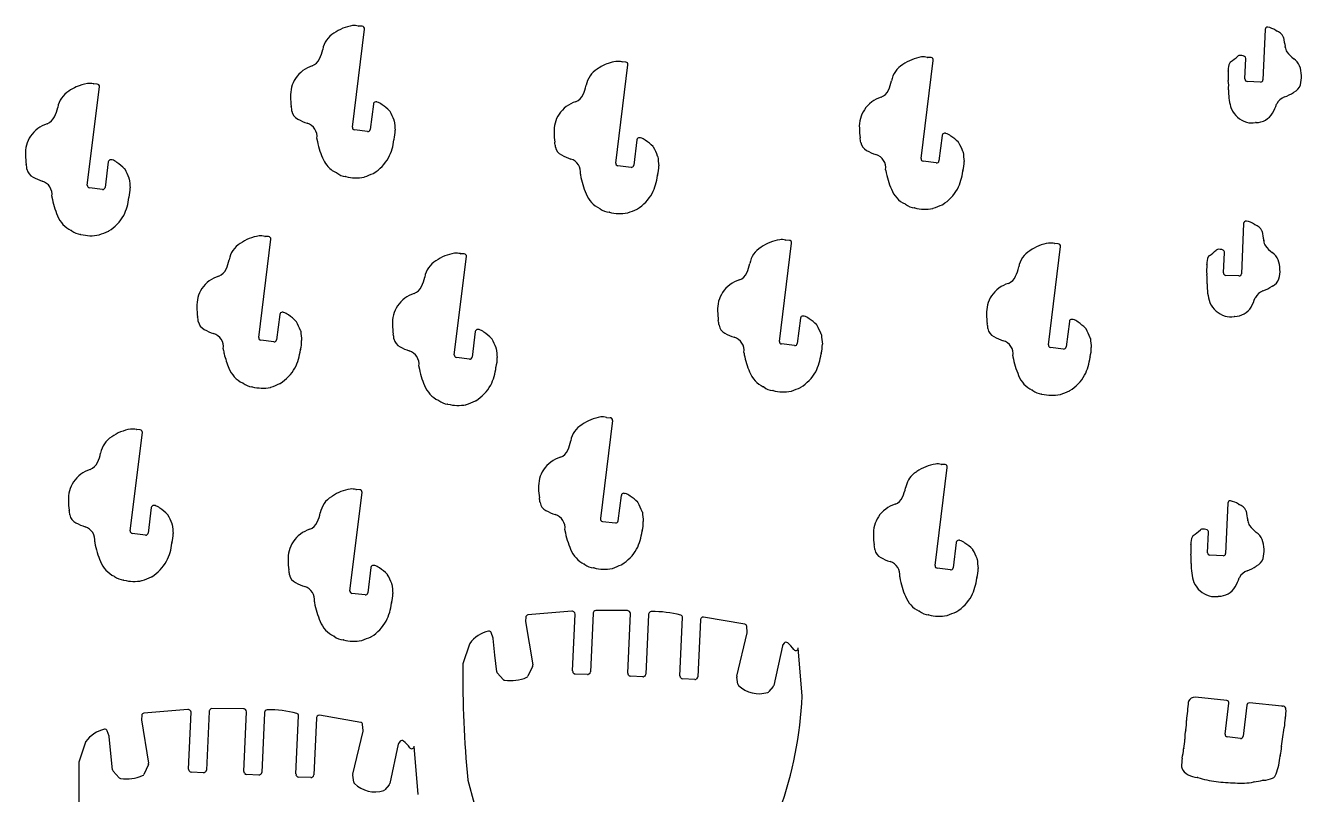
# Model space of a CAD drawing. Extents: x 0 to 821, y 0 to 548.
# Drawn here: x 326.4 to 539.1, y 234.2 to 362.2 of the extents above; entities that cross this region are included whole.
import ezdxf

# ---------------------------------------------------------------- set-up
doc = ezdxf.new("R2010")
doc.units = 0
doc.layers.add('WHITE', color=7, linetype='CONTINUOUS')

msp = doc.modelspace()

# ---------------------------------------------------------------- linework, layer by layer
at = {"layer": 'WHITE', "linetype": 'CONTINUOUS'}
for p, q in [((380.893702, 345.289867), (382.913925, 361.650281)), ((382.544086, 362.100435), (381.963925, 362.140281)), ((533.033925, 361.570281), (532.663727, 353.200098)), ((424.813925, 339.330281), (426.834086, 355.690438)), ((426.463925, 356.140281), (425.884247, 356.180226)), ((475.693924, 340.070281), (477.723925, 356.430281)), ((477.354052, 356.880341), (476.773925, 356.920281)), ((529.673925, 353.330281), (529.813881, 356.730122)), ((336.723925, 335.650281), (338.753774, 352.01964)), ((338.373925, 352.470281), (337.794247, 352.500226)), ((532.253925, 352.820281), (530.053927, 352.91028)), ((384.3944, 349.15951), (383.863925, 344.920281)), ((384.943463, 349.499588), (384.813925, 349.510281)), ((383.424422, 344.569655), (381.233925, 344.840281)), ((428.313925, 343.200281), (427.784422, 338.959653)), ((428.863925, 343.540281), (428.733498, 343.549592)), ((479.1944, 343.93951), (478.673925, 339.700281)), ((479.753849, 344.280017), (479.613925, 344.290281)), ((340.223925, 339.520281), (339.694422, 335.279653)), ((340.773925, 339.860281), (340.6444, 339.86951)), ((427.343925, 338.610281), (425.1537, 338.879869)), ((478.223925, 339.350281), (476.043925, 339.620281)), ((339.253925, 334.930281), (337.063923, 335.210281)), ((529.453925, 329.270281), (529.093925, 320.900284)), ((365.283924, 310.260281), (367.313925, 326.630281)), ((366.943607, 327.069605), (366.363925, 327.110281)), ((452.074299, 309.629783), (454.103925, 326.000281)), ((453.734052, 326.450341), (453.153925, 326.490281)), ((496.904087, 309.059545), (498.923925, 325.430281)), ((498.554086, 325.880435), (497.973925, 325.920281)), ((397.893925, 307.380281), (399.914086, 323.740438)), ((399.543925, 324.190281), (398.964247, 324.230226)), ((526.093925, 321.030281), (526.243837, 324.429701)), ((528.673925, 320.520281), (526.483925, 320.620281)), ((368.793498, 314.129594), (368.263925, 309.890281)), ((369.343617, 314.469819), (369.213925, 314.480281)), ((455.5744, 313.49951), (455.053925, 309.260281)), ((456.134125, 313.839681), (455.993925, 313.850281)), ((500.403498, 312.929594), (499.873925, 308.700281)), ((500.954218, 313.280457), (500.823925, 313.280281)), ((401.393925, 311.250281), (400.864422, 307.009653)), ((401.943925, 311.590281), (401.8144, 311.59951)), ((367.813925, 309.540281), (365.633925, 309.810281)), ((454.604338, 308.920058), (452.423925, 309.190281)), ((499.433553, 308.349778), (497.243925, 308.620281)), ((400.423925, 306.660281), (398.2337, 306.929869)), ((424.263925, 296.470281), (422.233924, 280.100281)), ((423.313925, 296.950281), (423.893533, 296.909747)), ((343.873925, 278.070281), (345.904053, 294.440345)), ((345.533925, 294.890281), (344.954247, 294.920226)), ((478.033426, 272.269905), (480.063925, 288.640281)), ((479.694086, 289.090435), (479.113925, 289.130281)), ((380.483925, 268.100281), (382.514053, 284.470345)), ((382.143925, 284.920281), (381.563923, 284.960281)), ((425.213925, 279.730281), (425.7344, 283.96951)), ((426.153925, 284.320281), (426.293524, 284.310481)), ((347.383925, 281.940281), (346.853925, 277.700281)), ((347.933925, 282.280281), (347.803498, 282.289592)), ((526.803925, 282.670281), (526.443925, 274.300284)), ((422.583925, 279.650281), (424.763925, 279.380281)), ((346.403925, 277.350281), (344.223925, 277.620281)), ((482.094218, 276.490457), (481.963925, 276.490281)), ((523.443925, 274.430281), (523.593837, 277.829701)), ((481.543498, 276.139594), (481.013925, 271.910281)), ((384.543925, 272.310281), (384.414044, 272.320192)), ((526.023925, 273.920281), (523.823741, 274.020478)), ((383.983925, 271.970281), (383.464337, 267.730057)), ((480.573427, 271.559908), (478.383925, 271.830281)), ((383.013925, 267.390281), (380.834297, 267.659783)), ((417.483603, 264.670003), (410.163925, 264.060281)), ((417.614155, 254.750126), (418.023925, 264.200281)), ((417.82434, 264.559733), (417.713925, 264.620281)), ((421.0342, 264.320195), (420.603925, 254.580281)), ((421.153588, 264.620091), (421.093925, 264.520281)), ((426.753924, 264.780281), (421.493925, 264.810281)), ((426.82389, 254.370224), (427.253925, 264.290281)), ((427.073925, 264.650281), (426.963925, 264.710281)), ((430.253448, 264.110022), (429.823925, 254.190281)), ((430.393681, 264.430056), (430.313925, 264.310281)), ((409.803966, 263.67024), (409.773925, 263.030281)), ((409.773925, 262.950278), (410.953925, 255.730281)), ((435.50389, 253.940224), (435.923925, 263.610281)), ((438.913925, 263.230284), (438.503925, 253.760281)), ((439.053648, 263.530031), (438.983925, 263.440281)), ((446.293642, 262.52984), (439.443925, 263.700281)), ((446.69351, 261.190315), (446.623925, 262.160281)), ((404.363571, 260.219869), (404.043925, 261.110281)), ((404.663925, 257.360281), (404.383925, 260.130281)), ((444.963925, 253.870284), (446.683925, 261.070281)), ((400.424161, 259.210342), (399.333925, 255.900281)), ((404.953817, 254.600143), (404.663925, 257.360281)), ((452.563925, 258.910282), (451.143925, 252.320281)), ((452.883796, 259.360358), (452.653925, 259.090281)), ((455.854416, 250.519986), (455.203925, 258.560281)), ((410.914053, 255.499518), (410.163925, 253.870281)), ((406.043924, 253.300282), (405.063925, 254.370281)), ((417.713584, 254.440207), (417.653925, 254.550281)), ((420.083453, 254.130163), (418.053925, 254.220281)), ((420.393939, 254.239685), (420.283925, 254.180281)), ((426.933983, 254.049516), (426.873925, 254.160281)), ((429.293867, 253.749516), (427.263925, 253.840281)), ((429.604081, 253.859513), (429.493925, 253.800281)), ((435.613983, 253.619516), (435.553925, 253.730281)), ((437.973867, 253.319516), (435.943925, 253.410281)), ((438.293689, 253.430339), (438.173925, 253.370281)), ((445.143924, 252.550282), (444.963925, 253.720281)), ((451.053762, 252.150308), (450.313925, 251.290281)), ((526.630954, 249.794651), (521.421094, 250.34432)), ((526.370954, 244.204651), (526.991053, 249.35464)), ((529.970954, 249.054651), (529.350954, 243.844651)), ((535.800954, 248.844651), (530.41058, 249.404149)), ((345.794137, 247.320448), (345.763925, 246.670281)), ((353.473603, 248.320003), (346.153925, 247.700281)), ((353.603605, 238.40046), (354.013925, 247.840281)), ((353.814112, 248.210085), (353.703925, 248.270281)), ((357.023453, 247.969957), (356.593925, 238.220281)), ((357.143588, 248.260091), (357.083925, 248.160281)), ((362.743585, 248.420092), (357.483925, 248.450281)), ((362.813807, 238.009753), (363.243925, 247.940281)), ((363.064123, 248.289783), (362.953925, 248.360281)), ((366.243448, 247.750022), (365.803925, 237.840281)), ((366.383478, 248.079763), (366.303925, 247.950281)), ((371.493807, 237.579753), (371.913925, 247.260281)), ((374.903925, 246.870284), (374.493925, 237.410281)), ((375.043984, 247.180433), (374.973925, 247.080281)), ((382.284226, 246.170224), (375.433925, 247.350281)), ((340.343925, 243.860281), (340.033925, 244.750281)), ((345.763925, 246.590278), (346.933925, 239.370281)), ((380.953924, 237.52028), (382.673925, 244.720281)), ((382.683683, 244.840384), (382.613925, 245.810281)), ((336.413613, 242.849543), (335.323925, 239.540281)), ((340.943817, 238.250143), (340.373925, 243.770281)), ((388.554088, 242.560257), (387.133925, 235.970281)), ((388.873441, 243.009682), (388.643925, 242.730281)), ((528.900954, 243.494651), (526.721182, 243.754496)), ((391.844265, 234.16002), (391.183925, 242.200281)), ((346.903705, 239.140266), (346.153925, 237.510281)), ((353.703566, 238.079797), (353.643925, 238.190281)), ((342.034065, 236.950081), (341.053925, 238.020281)), ((356.063981, 237.780246), (354.043925, 237.870281)), ((356.383689, 237.890339), (356.273925, 237.830281)), ((362.914039, 237.700032), (362.863925, 237.810281)), ((365.283466, 237.399588), (363.253925, 237.490281)), ((365.594173, 237.500395), (365.483925, 237.440281)), ((371.603983, 237.269516), (371.543925, 237.380281)), ((373.964079, 236.969511), (371.933925, 237.060281)), ((374.273998, 237.06994), (374.163925, 237.010281)), ((381.134171, 236.200312), (380.953925, 237.360281)), ((400.163628, 236.560061), (401.203925, 232.670281)), ((387.043923, 235.790278), (386.303925, 234.930281))]:
    msp.add_line(p, q, dxfattribs=at)
for centre, radius, start, end in [((382.105859, 354.847113), 7.463506, 98.953714, 125.010559), ((381.207594, 359.189887), 3.041206, 76.757576, 94.967302), ((381.999925, 362.539281), 0.400621, -103.816, -95.155584), ((382.520944, 361.704418), 0.396693, -7.843765, 86.655569), ((533.435277, 361.551238), 0.401804, 83.098034, 177.283545), ((533.084433, 359.089904), 2.88794, 53.468153, 82.055979), ((379.906445, 357.52499), 4.01709, 121.227406, 169.741706), ((535.039676, 361.732463), 0.399327, -126.25257, -106.850211), ((534.329707, 359.523737), 1.92077, 25.477625, 71.979144), ((535.706925, 360.169281), 0.3999, 7.31137, 26.861051), ((546.255304, 361.397645), 10.219789, -173.383977, -164.987049), ((368.990683, 359.671757), 7.10849, -24.798348, -11.616611), ((535.992978, 358.662172), 0.401174, -1.755294, 12.695411), ((537.722925, 358.653281), 1.329, -179.853565, -142.829), ((541.049087, 361.063694), 5.436496, -143.766495, -126.783825), ((375.777792, 350.539551), 5.217372, 107.328349, 146.363747), ((373.352711, 357.649193), 2.30038, -67.748242, -24.63609), ((426.031904, 348.894918), 7.455608, 109.577122, 125.295077), ((426.010925, 348.886281), 7.45675, 99.0837, 109.403), ((425.149565, 353.228907), 3.03708, 77.165936, 95.970205), ((425.91912, 356.579478), 0.400771, -103.702453, -94.991989), ((426.440902, 355.744118), 0.396831, -7.774302, 86.674106), ((474.697925, 352.291281), 4.010631, 120.979969, 169.529), ((476.931925, 349.637281), 7.456111, 99.087301, 125.204), ((476.009427, 353.959929), 3.050565, 76.848214, 94.797166), ((476.795908, 357.320049), 0.400372, -103.340663, -93.147618), ((477.324939, 356.479399), 0.401998, -7.018319, 85.84695), ((529.585925, 354.921281), 2.70017, 155.75, 184.481703), ((527.491558, 355.857683), 0.406059, 122.471949, 154.844176), ((522.650126, 363.346706), 8.511626, -57.098987, -46.919376), ((528.728376, 356.827378), 0.401877, 102.130868, 131.175125), ((528.959399, 355.850551), 1.40559, 62.720916, 102.970161), ((529.414905, 356.747847), 0.399369, -2.543742, 61.801724), ((536.313925, 354.509281), 2.65161, 21.9304, 56.07762), ((534.225925, 353.787281), 4.85933, 1.56421, 20.632473), ((375.632925, 350.645281), 5.0382, 146.452256, 183.479), ((423.822332, 351.557917), 4.01418, 121.513073, 169.633473), ((540.502775, 353.619301), 13.6481, 175.667667, 182.056304), ((527.25618, 353.187571), 0.396974, -171.600893, -164.293009), ((521.503972, 352.123701), 5.454559, -6.457581, 10.098439), ((526.494055, 354.68197), 0.40087, -4.531487, 4.049753), ((530.073925, 353.310281), 0.4005, 177.137595, 267.138), ((532.264112, 353.220276), 0.400125, -91.458885, -2.890675), ((534.285247, 353.642857), 4.80619, -15.605994, 3.304856), ((335.738292, 347.886892), 4.01844, 121.573408, 169.774638), ((337.922364, 345.207691), 7.45867, 114.036613, 125.093565), ((337.939925, 345.218281), 7.45618, 99.1494, 114.193), ((337.032182, 349.550745), 3.04157, 76.663504, 95.241507), ((337.829925, 352.899281), 0.400646, -103.883287, -95.109), ((338.355003, 352.068922), 0.401804, -7.045199, 87.300906), ((412.910196, 353.710703), 7.108886, -24.790441, -11.60836), ((468.158487, 352.434511), 2.30682, -67.706092, -24.71916), ((463.787925, 354.411281), 7.103692, -24.461, -11.293206), ((536.533925, 351.360281), 9.61117, 179.106, 180.894), ((536.531934, 351.329527), 9.608749, -179.289175, -162.184456), ((534.003479, 356.634767), 6.69115, -70.435866, -55.805553), ((537.966445, 350.761916), 0.394342, 111.144242, 120.901151), ((536.982925, 352.978281), 2.031, -65.53, -18.023105), ((379.635943, 350.167232), 9.033497, 178.906969, 189.024944), ((384.79367, 349.108242), 0.402548, 87.11588, 172.683127), ((384.935029, 349.098029), 0.401648, 77.23632, 88.796747), ((384.50071, 347.531471), 2.026932, 48.507071, 75.045452), ((381.083609, 341.939603), 8.556362, 45.281445, 56.198933), ((419.674352, 344.563101), 5.2159, 107.404405, 146.131261), ((417.266132, 351.682363), 2.303925, -68.401638, -24.417993), ((470.572708, 345.317214), 5.215197, 107.164755, 146.308066), ((524.168409, 353.06445), 11.4738, -28.157964, -19.946338), ((535.334991, 349.054101), 0.393016, 156.644122, 165.834847), ((537.138925, 348.035281), 2.4629, 111.304205, 151.515), ((329.183974, 348.010908), 2.300158, -68.575489, -24.682679), ((324.820538, 350.031444), 7.1087, -24.79383, -11.614767), ((363.66137, 347.271948), 7.20616, 5.561966, 11.83752), ((372.53681, 348.217074), 1.720979, -171.758717, -115.188307), ((375.799925, 353.477281), 7.902111, -120.37326, -107.956), ((386.829448, 347.732363), 0.397337, 29.759183, 46.276563), ((376.757925, 342.143281), 11.915704, 21.237637, 29.052), ((419.555755, 344.696541), 5.04326, 146.639145, 183.937725), ((470.433695, 345.426443), 5.03896, 146.464625, 183.491665), ((527.762228, 348.514415), 0.398299, -161.752024, -154.059842), ((531.201762, 350.123627), 4.19562, -154.844782, -107.870807), ((531.469177, 349.347284), 3.28723, -89.213397, -31.087856), ((331.593899, 340.899957), 5.21175, 107.52918, 146.18781), ((372.706955, 343.75549), 2.30031, -8.141267, 73.408452), ((381.287986, 345.234715), 0.398122, 172.037137, 262.195692), ((383.468362, 344.965344), 0.398121, -96.336548, -6.499173), ((383.063291, 344.690117), 4.981805, -16.321669, 1.38133), ((387.496465, 346.304086), 0.399433, 6.615087, 22.911438), ((506.463021, 357.154192), 119.061, -174.79358, -174.049006), ((474.431941, 345.003571), 9.028597, 179.263951, 189.390064), ((530.825925, 349.301281), 3.2993, -106.041, -79.204325), ((531.47959, 345.660222), 0.401645, 85.041602, 95.094447), ((331.463925, 341.011281), 5.04185, 146.417, 183.878832), ((375.383801, 343.364521), 0.405004, 170.734094, 189.126707), ((389.299654, 345.955741), 14.559931, -169.491499, -156.628304), ((379.159478, 344.147397), 8.723401, -26.833338, -6.100917), ((388.235769, 343.193472), 0.40319, 166.136219, 176.188453), ((423.556872, 344.19129), 9.03387, 178.992028, 188.986255), ((407.580624, 341.31652), 7.203535, 5.281845, 11.723688), ((428.708267, 343.153259), 0.397136, 86.357402, 173.200077), ((428.85048, 343.139085), 0.401421, 76.606599, 88.080639), ((428.414987, 341.574381), 2.02537, 49.746577, 74.874838), ((424.990496, 335.990701), 8.55758, 45.168911, 56.419844), ((458.448406, 342.140363), 7.21118, 4.847808, 11.114884), ((467.339925, 343.005281), 1.725161, -171.482843, -114.897), ((479.59367, 343.888242), 0.402548, 87.11588, 172.683127), ((479.683235, 343.891392), 0.394988, 69.131887, 79.701592), ((479.321307, 342.306816), 2.017275, 49.028661, 75.572038), ((475.912658, 336.696559), 8.559826, 45.484934, 56.444962), ((481.633656, 342.51075), 0.402962, 29.706427, 45.931328), ((471.547231, 336.946082), 11.922536, 21.057056, 28.91321), ((335.466991, 340.518161), 9.03457, 179.035614, 189.031058), ((416.456795, 342.256079), 1.72551, -170.781158, -114.021804), ((419.698627, 347.526876), 7.90169, -119.944876, -107.715019), ((430.744965, 341.768472), 0.403113, 30.041507, 46.24397), ((420.664081, 336.21207), 11.9138, 21.04132, 28.902644), ((431.421175, 340.324745), 0.398062, 9.387779, 24.467643), ((550.358467, 351.452157), 119.059612, -174.668645, -173.938862), ((470.619531, 348.242923), 7.894449, -120.493137, -108.125991), ((467.513925, 338.540281), 2.293856, -8.271399, 73.54966), ((482.30124, 341.098843), 0.394739, 4.391226, 19.378249), ((601.207182, 352.483062), 119.055, -174.52752, -173.778177), ((319.492925, 337.633281), 7.20242, 5.315371, 11.7501), ((328.370133, 338.582021), 1.72889, -170.628306, -113.749804), ((340.622354, 339.468312), 0.401804, 86.854659, 172.568588), ((340.76048, 339.459085), 0.401421, 76.606599, 88.080639), ((340.329209, 337.902191), 2.01673, 49.70035, 74.932737), ((336.900239, 332.310956), 8.55758, 45.166489, 56.418743), ((342.659159, 338.092869), 0.397036, 29.687979, 46.242294), ((332.589846, 332.508056), 11.9114, 21.221877, 29.036821), ((380.119699, 341.76824), 4.476599, -159.218176, -141.140458), ((380.103925, 341.787281), 4.47633, -140.824, -114.976), ((380.478925, 343.935281), 7.46136, -57.540019, -29.955), ((416.625984, 337.797691), 2.30135, -8.179136, 73.118537), ((425.207902, 339.27412), 0.39796, 171.887266, 262.172111), ((427.389487, 339.005216), 0.397555, -96.580914, -6.581058), ((426.98628, 338.735488), 4.98026, -16.394476, 1.670827), ((470.181925, 338.175281), 0.399536, 174.974355, 193.789), ((476.093925, 340.020281), 0.403113, 172.875, 262.874984), ((478.273925, 339.750281), 0.403113, -97.125, -7.125016), ((477.874792, 339.470828), 4.979853, -16.3382, 1.257555), ((331.625437, 343.839297), 7.8992, -120.016781, -107.849752), ((328.542957, 334.122501), 2.295139, -8.322766, 73.256484), ((343.327266, 336.657603), 0.400508, 7.457936, 23.882108), ((462.271886, 347.735449), 119.059143, -174.686323, -173.956603), ((378.022091, 337.385242), 0.394109, 48.423898, 60.885845), ((380.047668, 339.95248), 2.876753, -127.821623, -95.651513), ((379.729226, 336.688963), 0.402285, 76.392636, 84.988013), ((381.529689, 343.790595), 6.924051, -104.262299, -79.142449), ((382.741132, 337.372576), 0.393196, -76.34467, -67.132758), ((374.676047, 360.395081), 24.786738, -70.637517, -66.815522), ((384.252925, 337.967281), 0.40067, -63.066689, -54.863), ((419.304009, 337.405801), 0.405247, 170.844544, 189.361201), ((433.224833, 339.977776), 14.5616, -169.563018, -156.664602), ((423.080925, 338.188281), 8.72299, -26.691, -6.108386), ((432.157195, 337.239449), 0.403399, 167.055261, 177.068749), ((484.121459, 340.697832), 14.564777, -169.64572, -156.800051), ((473.958663, 338.925786), 8.724039, -26.818317, -6.089831), ((483.023659, 337.925599), 0.39727, 158.691481, 169.165583), ((337.113925, 335.600281), 0.393192, 172.69424, 262.694), ((339.299487, 335.325216), 0.397555, -96.580914, -6.581058), ((338.906021, 335.062608), 4.97032, -16.390932, 1.592059), ((424.033006, 335.82107), 4.47857, -158.912887, -115.230458), ((424.39802, 337.973978), 7.46072, -57.528967, -29.765441), ((474.917348, 336.566178), 4.480612, -158.995861, -115.14389), ((475.273029, 338.707987), 7.463434, -57.40167, -29.879927), ((331.214009, 333.725801), 0.405247, 170.844544, 189.361201), ((345.134925, 336.297281), 14.5616, -169.565, -156.666308), ((334.993181, 334.51779), 8.72021, -26.698749, -6.105713), ((344.067314, 333.565699), 0.404138, 166.501176, 176.512834), ((421.95065, 331.4017), 0.40682, 51.415261, 64.783885), ((472.839347, 332.142744), 0.406605, 51.228418, 64.629058), ((474.855667, 334.72948), 2.873193, -127.817596, -95.631504), ((474.536747, 331.469572), 0.402285, 76.029001, 84.726536), ((476.339689, 338.570595), 6.924051, -104.262299, -79.142449), ((477.550147, 332.15558), 0.396348, -76.308763, -67.170529), ((469.427619, 355.15659), 24.78874, -70.495943, -66.69604), ((479.082463, 332.764692), 0.404147, -67.937584, -58.450644), ((335.938837, 332.145506), 4.47643, -158.839904, -115.047871), ((336.306925, 334.303281), 7.46072, -57.519, -29.761476), ((423.967634, 333.992506), 2.87658, -127.804672, -95.661208), ((423.651417, 330.72844), 0.402826, 76.714693, 85.378898), ((425.451388, 337.830163), 6.92351, -104.27696, -79.156207), ((426.658808, 331.412004), 0.393395, -76.008425, -66.803256), ((418.537529, 354.413204), 24.7854, -70.493388, -66.693353), ((428.197676, 332.021975), 0.399431, -68.522294, -58.986429), ((529.85106, 329.257259), 0.397349, 80.919998, 178.122), ((529.515219, 326.789322), 2.88794, 53.487567, 82.067626), ((333.851707, 327.74558), 0.394339, 48.233891, 60.876784), ((335.877634, 330.312506), 2.87658, -127.804672, -95.661208), ((330.37545, 350.714615), 24.7922, -70.322016, -66.494462), ((340.082925, 328.337281), 0.400654, -63.209, -54.866256), ((531.469676, 329.432463), 0.399327, -126.25257, -106.850211), ((530.755752, 327.218642), 1.92684, 25.558196, 71.91417), ((532.119828, 327.896921), 0.404292, 3.264436, 22.238944), ((542.686546, 329.097553), 10.23108, -173.390542, -165.003752), ((335.561006, 327.048539), 0.40276, 76.695664, 85.319579), ((337.36153, 334.160127), 6.93327, -104.260159, -79.172814), ((338.566925, 327.741281), 0.402852, -76.067, -67.077496), ((364.299299, 322.497507), 4.011238, 121.159756, 169.630143), ((366.500991, 319.829134), 7.450874, 98.931127, 125.033476), ((365.607594, 324.159887), 3.041206, 76.757576, 94.967302), ((366.399925, 327.509281), 0.400621, -103.816, -95.155584), ((366.918898, 326.67304), 0.397334, -6.17792, 86.434699), ((453.291925, 319.199281), 7.451203, 98.943936, 125.04), ((452.420443, 323.527941), 3.04549, 77.416855, 95.406338), ((453.173925, 326.880281), 0.390512, -103.325, -92.935673), ((453.704939, 326.049399), 0.401998, -7.018319, 85.84695), ((498.111273, 318.629178), 7.451, 98.939039, 125.035447), ((497.248096, 322.957793), 3.046164, 77.368152, 95.549572), ((498.009925, 326.319281), 0.400621, -103.816, -95.155584), ((498.530944, 325.484418), 0.396693, -7.843765, 86.655569), ((532.428834, 326.324638), 0.395533, 3.70604, 18.509043), ((534.156929, 326.342023), 1.333414, 179.64846, 216.422541), ((537.458925, 328.785281), 5.44113, -143.519744, -126.48), ((399.096657, 316.933398), 7.4614, 99.123693, 124.934863), ((398.226857, 321.279525), 3.03708, 77.113536, 95.921587), ((398.99912, 324.629478), 0.400771, -103.702453, -94.991989), ((399.520902, 323.794118), 0.396831, -7.774302, 86.674106), ((451.082925, 321.858281), 4.015848, 121.013819, 169.496), ((495.915769, 321.293186), 4.018284, 121.206822, 169.576275), ((526.015925, 322.621281), 2.70017, 155.75, 184.481703), ((523.91636, 323.561554), 0.39971, 122.174649, 155.029626), ((519.078721, 331.045796), 8.511922, -57.089308, -46.908286), ((525.169962, 324.543041), 0.39817, 103.926246, 133.91492), ((525.382844, 323.549813), 1.41381, 63.048411, 102.61236), ((525.842938, 324.451537), 0.401493, -3.117585, 63.252243), ((532.743456, 322.210445), 2.65161, 21.903283, 56.059254), ((357.753478, 322.619507), 2.30038, -67.76889, -24.639785), ((353.38778, 324.631795), 7.10752, -24.711938, -11.4609), ((396.934831, 319.595865), 4.048322, 121.428057, 169.548457), ((440.168561, 323.98268), 7.1036, -24.4734, -11.303059), ((485.001165, 323.452802), 7.10849, -24.807627, -11.626672), ((536.923259, 321.32873), 13.6379, 175.706746, 182.053098), ((522.924055, 322.381935), 0.400873, -4.614941, 4.054742), ((530.650971, 321.515131), 4.85432, 1.241385, 20.304229), ((530.713361, 321.32488), 4.79989, -15.277784, 3.528609), ((360.156925, 315.502281), 5.218144, 107.08585, 146.132), ((385.990538, 321.761444), 7.1087, -24.79383, -11.614767), ((446.942163, 314.878354), 5.210737, 107.057842, 146.164124), ((444.529248, 321.995415), 2.31144, -67.50368, -24.418571), ((491.766601, 314.303488), 5.216636, 107.086823, 146.146032), ((489.353521, 321.420114), 2.30498, -67.547149, -24.335727), ((523.690074, 320.873556), 0.397367, -175.176587, -166.410721), ((517.934042, 319.828328), 5.453502, -6.404394, 10.051984), ((532.955946, 319.004223), 9.60486, 178.712624, 197.664517), ((526.493925, 321.020281), 0.400125, 178.567904, 268.568), ((528.693925, 320.920281), 0.4005, -92.862405, -2.862), ((533.409606, 320.675135), 2.02945, -65.422107, -17.640795), ((360.024682, 315.623915), 5.040625, 146.442312, 183.568025), ((392.765471, 312.621138), 5.22067, 107.521784, 146.272503), ((390.354068, 319.740945), 2.300088, -68.589935, -24.684481), ((446.814625, 314.993829), 5.040563, 146.447194, 183.567086), ((491.641165, 314.422134), 5.046453, 146.471347, 183.43152), ((531.728356, 316.678071), 0.398547, 144.429391, 152.841848), ((533.568925, 315.735281), 2.4629, 111.304205, 151.515), ((530.433479, 324.334767), 6.69115, -70.435866, -55.805553), ((534.396647, 318.461989), 0.394383, 111.2489, 120.931895), ((364.030943, 315.203836), 9.037742, 179.325556, 189.382709), ((392.635755, 312.746541), 5.04326, 146.639145, 183.937725), ((524.182925, 316.212281), 0.398299, -162.075, -154.322), ((527.618766, 317.844615), 4.202177, -154.562847, -107.657915), ((527.907155, 317.052272), 3.28223, -89.350571, -31.237853), ((520.551755, 320.69286), 11.4807, -27.733904, -19.502839), ((348.036925, 312.342281), 7.212043, 4.75699, 11.097342), ((356.935001, 313.197775), 1.730104, -171.443979, -115.000369), ((369.188639, 314.083235), 0.39785, 86.356017, 173.308395), ((369.333925, 314.067281), 0.402644, 77.075253, 88.6207), ((368.902378, 312.500756), 2.027221, 48.947905, 75.09002), ((365.468804, 306.913407), 8.564087, 45.193159, 56.193744), ((371.228925, 312.703281), 0.397025, 29.769368, 46.1304), ((361.150201, 307.106996), 11.925179, 21.252339, 29.065774), ((450.815961, 314.517301), 9.033603, 178.966633, 189.02462), ((434.840687, 311.626772), 7.20577, 5.43878, 11.799812), ((455.97367, 313.448242), 0.402548, 87.11588, 172.683127), ((456.117877, 313.447371), 0.392646, 77.339171, 87.628433), ((455.701228, 311.876885), 2.017228, 49.028429, 75.569376), ((452.286925, 306.261281), 8.567395, 45.484534, 56.4332), ((495.64197, 314.00582), 9.038932, 179.275739, 189.399088), ((500.798639, 312.883235), 0.39785, 86.356017, 173.308395), ((500.89503, 312.890726), 0.3942, 69.342893, 81.364492), ((500.529448, 311.301693), 2.021879, 49.090103, 75.546613), ((497.090527, 305.711705), 8.564583, 45.308321, 56.211651), ((527.277174, 317.010207), 3.30426, -106.402506, -79.595234), ((527.964925, 313.373281), 0.397555, 92.965828, 103.232), ((360.212482, 318.441541), 7.90377, -120.476432, -108.124364), ((357.107973, 308.723621), 2.29888, -8.104569, 73.684924), ((371.896465, 311.274086), 0.399433, 6.615087, 22.911438), ((490.863021, 322.124192), 119.061, -174.79358, -174.049006), ((396.636872, 312.24129), 9.03387, 178.992028, 188.986255), ((380.661154, 309.360813), 7.204178, 5.331825, 11.768984), ((401.792354, 311.198312), 0.401804, 86.854659, 172.568588), ((401.93048, 311.189085), 0.401421, 76.606599, 88.080639), ((401.494987, 309.624381), 2.02537, 49.746577, 74.874838), ((398.070496, 304.040701), 8.55758, 45.168911, 56.419844), ((443.72496, 312.568044), 1.73033, -171.415139, -114.995388), ((446.962062, 317.829782), 7.899113, -120.156648, -107.823931), ((457.988925, 312.102281), 0.405774, 25.995356, 41.3494), ((447.956328, 306.452696), 11.919028, 21.389509, 29.269531), ((458.671847, 310.67522), 0.402281, 2.140019, 18.01626), ((577.573011, 322.191523), 119.056, -174.456355, -173.711196), ((479.658723, 311.138642), 7.20129, 4.873157, 11.137473), ((488.545948, 311.99712), 1.729654, -171.799039, -115.038956), ((502.832685, 311.51247), 0.402406, 29.335057, 45.661587), ((492.75707, 305.944309), 11.914235, 21.08196, 28.94047), ((359.773925, 308.335281), 0.395287, 170.646544, 189.462), ((365.683925, 310.210281), 0.403113, 172.875, 262.874984), ((367.863925, 309.940281), 0.403113, -97.125, -7.125016), ((367.463208, 309.659837), 4.981895, -16.320448, 1.384534), ((389.535076, 310.308354), 1.7235, -170.714207, -113.645033), ((392.797106, 315.568332), 7.8992, -120.03076, -107.861555), ((403.824965, 309.818472), 0.403113, 30.041507, 46.24397), ((393.744081, 304.26207), 11.9138, 21.04132, 28.902644), ((404.501175, 308.374745), 0.398062, 9.387779, 24.467643), ((523.438467, 319.502157), 119.059612, -174.668645, -173.938862), ((443.889908, 308.106166), 2.29873, -8.409108, 73.463162), ((452.469975, 309.585729), 0.398121, 173.646984, 263.357792), ((454.65949, 309.314342), 0.398122, -97.962863, -7.804308), ((454.254792, 309.040828), 4.979853, -16.3382, 1.257555), ((491.769004, 317.265813), 7.897528, -120.053138, -107.652467), ((488.713014, 307.531895), 2.3051, -8.289432, 73.332994), ((497.299006, 309.013985), 0.397539, 173.419222, 262.035631), ((499.483243, 308.73924), 0.392619, -97.270891, -5.694815), ((499.07413, 308.468567), 4.980565, -16.307268, 1.283387), ((503.509106, 310.069833), 0.398317, 7.250033, 23.693811), ((622.482409, 320.831738), 119.061, -174.838254, -174.093693), ((373.708766, 310.885634), 14.561633, -169.65321, -166.757192), ((373.704925, 310.908281), 14.5631, -166.667, -156.751), ((363.569098, 309.14966), 8.716415, -27.019903, -6.252815), ((372.625746, 308.160637), 0.394089, 165.414486, 174.222978), ((389.705984, 305.847691), 2.30135, -8.179136, 73.118537), ((398.287902, 307.32412), 0.39796, 171.887266, 262.172111), ((400.469487, 307.055216), 0.397555, -96.580914, -6.581058), ((400.065034, 306.784651), 4.98153, -16.381443, 1.680027), ((446.562972, 307.73583), 0.400508, 175.105853, 193.845652), ((460.553135, 309.924573), 14.559394, -170.97212, -170.016191), ((460.487925, 310.300281), 14.5653, -168.516, -156.663), ((450.339478, 308.497397), 8.723401, -26.833338, -6.100917), ((459.403659, 307.495599), 0.39727, 158.691481, 169.165583), ((491.393813, 307.13459), 0.405027, 170.769323, 189.136108), ((505.307112, 309.741277), 14.560273, -169.429565, -156.605919), ((495.16942, 307.927284), 8.723445, -26.827947, -6.100137), ((504.245769, 306.973472), 0.40319, 166.136219, 176.188453), ((364.510984, 306.753123), 4.479543, -159.164608, -115.19055), ((364.867802, 308.902842), 7.456528, -57.411304, -29.865094), ((392.384009, 305.455801), 0.405247, 170.844544, 189.361201), ((406.304925, 308.027281), 14.5616, -169.565, -156.666308), ((396.160925, 306.238281), 8.72299, -26.691, -6.108386), ((405.236793, 305.287719), 0.40309, 166.808422, 176.820202), ((451.305925, 306.128281), 4.485951, -159.133257, -115.222), ((451.658925, 308.285281), 7.46136, -57.540019, -29.955), ((362.432565, 302.340379), 0.398183, 50.939629, 64.441077), ((364.446939, 304.923046), 2.877244, -127.799508, -95.635967), ((364.129226, 301.658963), 0.402285, 76.392636, 84.988013), ((365.929689, 308.760595), 6.924051, -104.262299, -79.142449), ((358.892449, 325.302714), 24.789528, -70.189383, -66.382348), ((368.674364, 302.955847), 0.395627, -67.790175, -58.015681), ((397.108855, 303.87546), 4.47643, -158.840545, -115.037814), ((397.47802, 306.023978), 7.46072, -57.528967, -29.765441), ((449.230785, 301.706098), 0.398953, 54.254491, 65.798724), ((451.238427, 304.288672), 2.87249, -128.154504, -95.685341), ((496.133855, 305.549463), 4.481415, -159.227267, -115.368201), ((496.489511, 307.715654), 7.461035, -57.54002, -29.954394), ((367.137172, 302.354589), 0.405806, -76.20177, -67.277182), ((450.919925, 301.039281), 0.392501, 76.093, 85.039627), ((452.699713, 308.140083), 6.928005, -104.080373, -78.978086), ((453.988925, 301.737281), 0.398976, -84.921873, -76.166), ((445.668046, 324.671881), 24.794174, -70.15687, -66.350492), ((455.433653, 302.317649), 0.400537, -63.239721, -54.978462), ((494.076372, 301.123991), 0.400525, 57.100427, 69.922953), ((496.073925, 303.726281), 2.881519, -128.150525, -95.98), ((495.739004, 300.46951), 0.39245, 75.954531, 84.92474), ((497.519713, 307.570083), 6.928005, -104.080373, -78.978086), ((498.804918, 301.165903), 0.39798, -84.329734, -75.574919), ((490.504326, 324.10339), 24.789395, -70.193549, -66.386949), ((500.280286, 301.763808), 0.404539, -67.681714, -58.12233), ((395.016925, 299.469281), 0.402198, 48.323533, 60.6013), ((397.047634, 302.042506), 2.87658, -127.804672, -95.661208), ((396.731417, 298.77844), 0.402826, 76.714693, 85.378898), ((398.531388, 305.880163), 6.92351, -104.27696, -79.156207), ((399.742263, 299.462849), 0.393395, -76.526491, -67.24234), ((391.670925, 322.483281), 24.7871, -70.624, -66.805298), ((401.252925, 300.057281), 0.400654, -63.209, -54.866256), ((421.242925, 292.328281), 4.01584, 121.013819, 169.496), ((423.451655, 289.669238), 7.45117, 98.941293, 125.038117), ((422.54978, 293.999845), 3.04083, 76.812191, 94.833157), ((423.335908, 297.350049), 0.400372, -103.340663, -93.147618), ((423.863892, 296.508944), 0.401897, -5.520573, 85.770494), ((342.898292, 290.306892), 4.01844, 121.573408, 169.774638), ((345.094291, 287.640178), 7.45533, 99.187869, 125.223737), ((344.187729, 291.971089), 3.04204, 76.582684, 95.353949), ((344.988164, 295.319712), 0.400923, -103.641185, -94.85291), ((345.504925, 294.489281), 0.402117, -6.99, 85.863616), ((414.697925, 292.464281), 2.30682, -67.691, -24.713598), ((410.326387, 294.436504), 7.10258, -24.422557, -11.171665), ((336.343762, 290.430825), 2.300316, -68.566825, -24.678575), ((331.980538, 292.451444), 7.1087, -24.79383, -11.614767), ((417.106925, 285.342281), 5.21814, 107.088101, 146.132), ((338.748516, 283.305838), 5.22345, 107.4248, 146.087314), ((416.974682, 285.463915), 5.040625, 146.442312, 183.568025), ((477.057925, 284.506281), 4.01932, 129.445, 169.624), ((477.045254, 284.49308), 4.021506, 121.004086, 129.186102), ((479.251273, 281.839178), 7.451, 98.939039, 125.035447), ((478.388096, 286.167793), 3.046164, 77.368152, 95.549572), ((479.149925, 289.529281), 0.400621, -103.816, -95.155584), ((479.670944, 288.694418), 0.396693, -7.843765, 86.655569), ((338.614069, 283.431498), 5.04185, 146.419958, 183.883264), ((381.716925, 277.675281), 7.45259, 99.2899, 123.774), ((380.788311, 282.001665), 3.04087, 76.586352, 95.178344), ((420.971961, 285.035108), 9.028867, 179.269503, 189.399665), ((466.142129, 286.664886), 7.10849, -24.826137, -11.643917), ((342.622954, 282.994028), 9.03967, 179.391417, 189.381636), ((379.495406, 280.331575), 4.01584, 121.387051, 169.699437), ((381.545354, 277.567212), 7.449799, 122.214914, 123.773847), ((381.524937, 285.350619), 0.392281, -94.562689, -84.296321), ((382.114925, 284.519281), 0.402117, -6.99, 85.863616), ((404.988406, 282.170363), 7.21118, 4.847808, 11.114884), ((426.13367, 283.918242), 0.402548, 87.11588, 172.683127), ((426.267126, 283.910438), 0.400913, 76.086445, 86.224555), ((425.843879, 282.344436), 2.023031, 48.514457, 75.11577), ((422.452657, 276.72656), 8.559825, 45.484922, 56.444952), ((470.493521, 284.630114), 2.30498, -67.547149, -24.335727), ((527.20106, 282.657259), 0.397349, 80.919998, 178.122), ((526.863498, 280.185856), 2.89161, 53.48823, 82.043314), ((326.642515, 280.056697), 7.211793, 5.276612, 11.710687), ((347.778267, 281.893259), 0.397136, 86.357402, 173.200077), ((347.921623, 281.877814), 0.402655, 76.793161, 88.249306), ((347.488739, 280.32259), 2.01673, 49.68284, 74.914398), ((344.055918, 274.726275), 8.56387, 45.167576, 56.411983), ((349.819294, 280.512632), 0.397036, 29.727284, 46.269496), ((368.582261, 282.462208), 7.103881, -24.554009, -11.469282), ((413.879925, 283.035281), 1.72526, -171.482843, -114.897), ((417.164082, 288.280599), 7.903373, -120.493329, -108.137513), ((414.05388, 278.569974), 2.29394, -8.266254, 73.542234), ((428.154096, 282.564928), 0.400386, 25.960785, 41.509291), ((418.125436, 276.896053), 11.919647, 21.528844, 29.35999), ((428.839073, 281.141758), 0.39583, 2.667308, 18.934644), ((547.786828, 292.132182), 119.059, -174.712346, -173.98217), ((472.906601, 277.513488), 5.216636, 107.086823, 146.146032), ((528.828662, 282.827483), 0.400881, -127.617325, -109.571949), ((528.099925, 280.623281), 1.92077, 25.4927, 71.972035), ((529.476925, 281.269281), 0.3999, 7.31137, 26.861051), ((540.036653, 282.496633), 10.230945, -173.39693, -165.008882), ((335.531904, 280.999406), 1.73087, -170.707813, -114.135115), ((338.781491, 286.260953), 7.90324, -120.047742, -107.887024), ((335.696958, 276.535514), 2.300076, -8.128993, 73.399533), ((339.749846, 274.928056), 11.9114, 21.221877, 29.036821), ((350.487266, 279.077603), 0.400508, 7.457936, 23.882108), ((469.431886, 290.155449), 119.059143, -174.686323, -173.956603), ((372.946168, 280.462377), 2.303578, -68.412208, -24.415678), ((422.633925, 280.050281), 0.403113, 172.875, 262.874984), ((424.813925, 279.780281), 0.403113, -97.125, -7.125016), ((424.312546, 279.486103), 5.074035, -15.853846, 1.854214), ((472.781165, 277.632134), 5.046453, 146.471347, 183.43152), ((529.778834, 279.724638), 0.395533, 3.70604, 18.509043), ((531.506929, 279.742023), 1.333414, 179.64846, 216.422541), ((534.824288, 282.168421), 5.443427, -143.758581, -126.798218), ((344.273925, 278.020281), 0.403113, 172.874984, 262.875), ((346.453925, 277.750281), 0.403113, -97.125016, -7.125), ((346.056184, 277.484164), 4.98011, -16.379592, 1.571019), ((375.350925, 273.348281), 5.21025, 107.39, 146.154293), ((416.721894, 278.204939), 0.399463, 174.940681, 193.742406), ((430.65622, 280.740673), 14.561938, -169.592315, -156.784272), ((420.499196, 278.956839), 8.723622, -26.824609, -6.097077), ((429.563659, 277.955599), 0.39727, 158.691481, 169.165583), ((476.78197, 277.21582), 9.038932, 179.275739, 189.399088), ((481.938639, 276.093235), 0.39785, 86.356017, 173.308395), ((482.03503, 276.100726), 0.3942, 69.342893, 81.364492), ((523.362287, 276.002071), 2.70517, 155.35541, 184.065541), ((521.259962, 276.965686), 0.392526, 121.625777, 155.238066), ((516.397925, 284.421281), 8.50856, -56.821866, -46.692), ((522.509481, 277.937402), 0.401648, 102.337251, 133.281927), ((522.732335, 276.950072), 1.41381, 63.025262, 102.61076), ((523.192938, 277.851537), 0.401493, -3.117585, 63.252243), ((530.083925, 275.609281), 2.65161, 21.9304, 56.07835), ((528.005949, 274.88838), 4.84965, 1.555651, 20.662056), ((338.364008, 276.145784), 0.39538, 170.61194, 189.594482), ((352.294833, 278.717776), 14.5616, -169.563018, -156.664602), ((342.160331, 276.962082), 8.71572, -26.891904, -6.269494), ((351.227451, 275.986267), 0.404241, 166.625464, 176.594363), ((375.223925, 273.461281), 5.04185, 146.417, 183.884502), ((421.460632, 276.594049), 4.480231, -159.163795, -115.181437), ((421.819147, 278.755423), 7.466408, -57.472, -30.017797), ((460.797642, 274.356694), 7.2008, 4.724766, 11.072945), ((469.684954, 275.208084), 1.730364, -171.416271, -114.994648), ((481.669448, 274.511693), 2.021879, 49.090103, 75.546613), ((478.230527, 268.921705), 8.564583, 45.308321, 56.211651), ((483.972685, 274.72247), 0.402406, 29.335057, 45.661587), ((473.89707, 269.154309), 11.914235, 21.08196, 28.94047), ((534.274925, 274.814281), 13.6428, 176.068, 182.414), ((520.273755, 275.778018), 0.391502, -4.133067, 4.72694), ((523.84392, 274.420094), 0.400125, 178.541115, 267.109325), ((528.063071, 274.723816), 4.79989, -15.264629, 3.538206), ((343.103206, 274.560551), 4.47857, -158.920001, -115.240277), ((343.454925, 276.710281), 7.455921, -57.382075, -29.666991), ((379.222961, 273.023599), 9.02974, 179.390053, 189.389281), ((384.382796, 271.919291), 0.402117, 85.543069, 172.715064), ((384.531623, 271.907814), 0.402655, 76.793161, 88.249306), ((384.098739, 270.35259), 2.01673, 49.68284, 74.914398), ((419.382565, 272.180379), 0.398183, 50.939629, 64.441077), ((421.394993, 274.760004), 2.873648, -127.80603, -95.617107), ((415.83575, 295.14466), 24.79363, -70.176338, -66.369375), ((425.626399, 272.79667), 0.395253, -68.072819, -58.32919), ((472.907985, 280.476403), 7.897781, -120.044211, -107.644119), ((469.853014, 270.741895), 2.3051, -8.289432, 73.332994), ((478.433968, 272.229712), 0.402554, 174.2697, 262.858798), ((484.649106, 273.279833), 0.398317, 7.250033, 23.693811), ((603.622409, 284.041738), 119.061, -174.838254, -174.093693), ((521.043471, 274.204653), 0.40077, 174.990486, 183.593769), ((515.284925, 273.192281), 5.44875, -6.02874, 10.439), ((530.305946, 272.404223), 9.60486, 178.712624, 197.664517), ((526.043925, 274.320281), 0.4005, -92.862405, -2.862), ((531.770981, 271.874308), 0.396914, 116.422921, 124.86283), ((530.76294, 274.078838), 2.0274, -65.789497, -17.769088), ((341.026152, 270.147497), 0.398858, 51.513676, 65.196598), ((343.037634, 272.732506), 2.87658, -127.804672, -95.661208), ((337.463832, 293.105999), 24.7902, -70.144659, -66.336017), ((347.267925, 270.767281), 0.394975, -68.306, -58.564), ((363.252429, 270.087628), 7.211689, 5.272049, 11.703307), ((372.135925, 271.037281), 1.72634, -170.43, -113.996244), ((380.665918, 264.756275), 8.56387, 45.167576, 56.411983), ((386.444118, 270.527005), 0.398662, 34.09097, 49.363153), ((376.336497, 264.987988), 11.9228, 21.049909, 28.902144), ((421.076747, 271.499572), 0.402285, 76.029001, 84.726536), ((422.879689, 278.600595), 6.924051, -104.262299, -79.142449), ((424.090147, 272.18558), 0.396348, -76.308763, -67.170529), ((472.523811, 270.344598), 0.395157, 170.537759, 189.366992), ((486.459178, 272.910898), 14.564788, -169.594431, -156.784391), ((480.619376, 271.954228), 0.396989, -96.646536, -6.355817), ((476.318429, 271.162269), 8.718197, -27.033182, -6.273817), ((485.387075, 270.188925), 0.40319, 166.933008, 177.068687), ((480.21413, 271.678567), 4.980565, -16.307268, 1.283387), ((517.901755, 274.09286), 11.4807, -27.733904, -19.502839), ((529.078356, 270.078071), 0.398547, 144.429391, 152.841848), ((530.918925, 269.135281), 2.4629, 111.304205, 151.515), ((527.784925, 277.735281), 6.69115, -70.449, -55.818468), ((342.721417, 269.46844), 0.402826, 76.714693, 85.378898), ((344.521389, 276.570163), 6.92351, -104.276967, -79.156184), ((345.730007, 270.165274), 0.406005, -76.624982, -67.75041), ((375.389237, 276.291942), 7.89416, -120.069392, -107.891477), ((372.302955, 266.57149), 2.30489, -8.261982, 73.33263), ((380.879973, 268.055706), 0.398549, 173.578401, 263.419138), ((387.098925, 269.111281), 0.397904, 7.01785, 23.573664), ((506.039222, 280.224774), 119.060646, -174.667533, -173.937598), ((521.533156, 269.611563), 0.398299, -162.183536, -154.515104), ((524.968925, 271.244281), 4.20228, -154.576, -107.658952), ((525.257216, 270.452275), 3.28218, -89.527622, -31.238441), ((374.974094, 266.176303), 0.39538, 170.688151, 189.653064), ((388.900204, 268.762771), 14.5596, -169.502043, -156.639346), ((383.070085, 267.784258), 0.39796, -98.112734, -7.827889), ((378.770671, 266.992753), 8.71572, -26.896854, -6.277903), ((387.826925, 266.019281), 0.393329, 166.697859, 177.027), ((382.666187, 267.514172), 4.98011, -16.379692, 1.569713), ((477.265556, 268.769247), 4.486688, -159.112241, -115.212478), ((477.617803, 270.912842), 7.456528, -57.411273, -29.865102), ((524.626511, 270.409402), 3.30375, -106.392524, -79.584343), ((525.318925, 266.774281), 0.397367, 95.00147, 103.852), ((410.204925, 263.661281), 0.401101, 95.866944, 178.72), ((417.517547, 264.268932), 0.402505, 60.798136, 94.837633), ((417.62294, 264.212771), 0.40118, -1.78411, 59.866242), ((421.434214, 264.309748), 0.400151, 148.255533, 178.504077), ((421.494145, 264.410281), 0.4, 90.031638, 148.36361), ((426.738925, 264.385281), 0.395285, 55.304846, 87.8253), ((426.851925, 264.314281), 0.402716, -3.416588, 56.5467), ((430.655641, 264.097824), 0.402378, 148.129313, 178.262758), ((430.724518, 264.21528), 0.394439, 90.04992, 147.008831), ((431.1824, 247.684879), 16.931042, 74.755904, 91.550854), ((435.521936, 263.633475), 0.402657, -3.302219, 73.824331), ((475.216437, 264.333949), 0.400525, 57.111382, 69.8616), ((477.213925, 266.936281), 2.881519, -128.150525, -95.98), ((476.879004, 263.67951), 0.39245, 75.954531, 84.92474), ((478.659713, 270.780083), 6.928005, -104.080373, -78.978086), ((479.948925, 264.377281), 0.398976, -84.921873, -76.166), ((471.634742, 287.309936), 24.790072, -70.169902, -66.363456), ((481.420286, 264.973808), 0.404539, -67.681714, -58.12233), ((379.72067, 264.592946), 4.48308, -159.044894, -115.312238), ((380.064207, 266.739821), 7.45637, -57.377451, -29.661193), ((410.173925, 262.990281), 0.401995, 174.289407, 185.711), ((439.314925, 263.213281), 0.40136, 145.557647, 177.572), ((439.382239, 263.309231), 0.395885, 81.035888, 146.100448), ((446.225943, 262.136966), 0.398664, 3.35269, 80.222882), ((377.665925, 260.164281), 0.400525, 57.081327, 69.8458), ((379.659664, 262.753698), 2.86903, -128.246809, -95.917642), ((379.327925, 259.499281), 0.402285, 76.147729, 84.8735), ((381.108925, 266.610281), 6.92835, -104.073, -78.971288), ((382.400242, 260.207396), 0.399006, -85.098834, -76.448257), ((374.07382, 283.135995), 24.7902, -70.144629, -66.335999), ((383.876488, 260.806296), 0.403887, -68.590085, -59.091309), ((404.662296, 256.385361), 5.100188, 102.203519, 145.010135), ((403.668839, 260.983533), 0.395922, 18.671045, 102.34475), ((403.98411, 260.086555), 0.402199, 6.241344, 19.357615), ((446.292606, 261.161931), 0.401908, -13.181572, 4.049816), ((453.192736, 259.110445), 0.397367, 48.918684, 141.029314), ((400.790925, 259.058281), 0.396965, 140.651662, 157.481), ((452.960925, 258.824281), 0.406208, 139.092723, 167.777), ((449.890925, 255.112281), 5.582501, 34.827331, 50.3401), ((454.803416, 258.529575), 0.401684, -145.225695, 4.384152), ((567.90284, 253.565865), 168.603271, 179.247416, 185.768834), ((399.715067, 255.775716), 0.400981, 161.901665, 179.328504), ((410.555925, 255.680281), 0.401128, -26.782, 7.16045), ((405.34989, 254.648565), 0.399022, -173.029808, -135.779857), ((406.332389, 253.575795), 0.398898, -136.315588, -96.95606), ((407.218973, 260.159408), 7.04191, -97.629189, -67.145065), ((409.802925, 254.039281), 0.3986, -67.725, -25.086364), ((418.014908, 254.725996), 0.401478, 176.554305, 205.955388), ((418.071925, 254.621281), 0.401404, -153.192, -92.570155), ((420.090176, 254.529277), 0.39917, -90.965065, -60.962687), ((420.204925, 254.591281), 0.399152, -61.738, -1.579183), ((427.222925, 254.354281), 0.399296, 177.712, 209.068541), ((427.285503, 254.239065), 0.399368, -151.665185, -93.097224), ((429.299653, 254.146301), 0.396827, -90.835386, -60.688185), ((429.427715, 254.215177), 0.396991, -63.624242, -3.595499), ((435.902925, 253.924281), 0.399296, 177.712, 209.068541), ((435.965503, 253.809065), 0.399368, -151.665185, -93.097224), ((437.979653, 253.716301), 0.396827, -90.835386, -60.688185), ((438.10517, 253.782412), 0.399368, -61.832993, -3.176773), ((445.353925, 253.795281), 0.397146, 169.114, 190.885527), ((445.539031, 252.609577), 0.399531, -171.465063, -135.551147), ((448.665925, 255.839281), 4.894875, -134.194, -72.544321), ((450.010955, 251.547966), 0.397734, -71.944133, -40.382208), ((450.757159, 252.416542), 0.398565, -41.911401, -13.976209), ((392.620712, 253.10946), 63.286703, -19.859403, -2.345), ((489.167205, 251.510928), 31.154159, -6.33296, -3.58194), ((520.662954, 249.547651), 0.402812, 161.718, 177.59645), ((521.259474, 249.313726), 1.04319, 81.087315, 159.795729), ((526.595954, 249.398651), 0.397543, -6.356, 84.949104), ((530.37026, 249.00362), 0.402554, 84.251626, 172.717134), ((535.843251, 249.244619), 0.402199, -96.036752, -75.908049), ((536.036954, 248.396651), 0.467793, 18.4184, 101.814455), ((346.194779, 247.301266), 0.401101, 95.845994, 177.258869), ((353.507547, 247.918932), 0.402505, 60.798136, 94.837633), ((353.612937, 247.862502), 0.401603, -3.17193, 59.938476), ((357.422675, 247.947881), 0.399831, 147.911926, 176.834932), ((357.484145, 248.050281), 0.4, 90.031638, 148.36361), ((362.743473, 248.019941), 0.400151, 58.269126, 89.98401), ((362.845935, 247.956535), 0.398321, -2.338735, 56.785905), ((366.645641, 247.737824), 0.402378, 148.129313, 178.262758), ((366.718925, 247.857281), 0.40252, 90.710096, 146.446), ((367.139901, 231.338738), 16.926393, 74.639323, 91.442043), ((371.51591, 247.276947), 0.398363, -2.397809, 74.314924), ((375.304925, 246.853281), 0.40136, 145.557647, 177.572), ((375.375746, 246.951307), 0.403194, 81.703612, 145.369639), ((525.378739, 246.586539), 5.44859, 164.811475, 181.176591), ((519.730023, 248.114887), 0.403262, -14.481033, -5.757071), ((542.982437, 245.40383), 6.751669, 167.50298, 180.671448), ((530.430453, 248.076109), 6.08212, -11.487637, 3.471015), ((536.103114, 248.414436), 0.399423, 4.29409, 18.996416), ((340.644643, 240.02122), 5.102625, 102.109697, 144.829626), ((339.658839, 244.623533), 0.395922, 18.671045, 102.34475), ((346.163925, 246.630281), 0.401995, 174.289407, 185.711), ((382.216899, 245.777585), 0.398369, 4.70776, 80.269937), ((382.283723, 244.812432), 0.400935, -13.287736, 3.99772), ((526.381521, 243.447705), 6.75135, 167.45209, 180.874615), ((512.3398, 246.368865), 7.592234, -11.043997, 0.798404), ((-1508.119495, 551.624762), 2067.169102, -8.608557, -8.522598), ((535.880624, 245.351812), 0.351569, -13.22593, -4.420302), ((336.78804, 242.718725), 0.396621, 142.461932, 160.741443), ((339.986925, 243.691281), 0.394981, 11.537521, 25.3324), ((388.941123, 242.464502), 0.398704, 138.194365, 166.103755), ((389.179345, 242.748935), 0.401953, 50.654229, 139.556436), ((385.883729, 238.759123), 5.576861, 34.779018, 50.458246), ((513.920659, 243.203475), 5.712044, -14.072493, 1.416234), ((526.764988, 244.149898), 0.39782, 172.089132, 263.677992), ((528.950954, 243.894651), 0.403113, -97.125016, -7.125), ((390.788471, 242.168925), 0.396695, -144.796126, 4.533467), ((510.069104, 242.473255), 9.409266, -13.953193, -4.380741), ((519.851329, 241.716144), 0.402285, 165.834061, 174.523196), ((523.54578, 241.724905), 12.0616, -20.126408, -5.521531), ((535.955007, 240.559397), 0.403622, 167.829807, 179.298201), ((530.772429, 242.047275), 4.98929, -16.329439, 1.003422), ((536.160954, 242.169651), 0.401528, 174.999355, 185.001), ((503.892985, 237.225935), 168.603528, 179.254331, 185.771572), ((335.702782, 239.414848), 0.399081, 161.681186, 179.239592), ((341.33989, 238.298565), 0.399022, -173.029808, -135.779857), ((346.543087, 239.304637), 0.396312, -24.503626, 9.534181), ((354.005957, 238.368687), 0.403604, 175.484861, 206.233669), ((356.19517, 238.242412), 0.399368, -61.832993, -3.176773), ((528.081371, 238.981677), 8.96442, 172.160524, 181.771131), ((519.522022, 238.718849), 0.401041, -177.965575, -161.884834), ((520.907896, 239.186822), 1.86378, -161.458424, -111.629145), ((342.333392, 237.214753), 0.39956, -138.51608, -98.611087), ((343.207116, 243.810389), 7.05275, -97.606376, -67.165812), ((345.792925, 237.679281), 0.3986, -67.725, -25.086364), ((354.057647, 238.273787), 0.40374, -151.283038, -91.947821), ((356.079925, 238.179281), 0.399296, -92.288, -60.931459), ((363.212936, 238.004002), 0.39917, 179.174559, 209.032818), ((363.263793, 237.886527), 0.396369, -151.932689, -91.426709), ((365.306071, 237.80233), 0.403375, -93.212505, -63.837745), ((365.407678, 237.85015), 0.396369, -61.932689, -1.426709), ((371.892936, 237.574002), 0.39917, 179.174559, 209.032818), ((371.955503, 237.459065), 0.399368, -151.665185, -93.097224), ((373.986384, 237.370369), 0.401478, -93.184754, -63.754526), ((374.092925, 237.428281), 0.401404, -63.192, -2.570155), ((381.343925, 237.440281), 0.398121, 168.408, 191.592175), ((381.530018, 236.247504), 0.39865, -173.201463, -135.91963), ((400.555731, 236.658297), 0.404221, -174.376757, -165.934966), ((522.132372, 241.013963), 4.04043, -118.234637, -95.849776), ((521.709478, 236.601231), 0.393499, 76.626002, 88.384868), ((526.59711, 251.870889), 15.6405, -107.859206, -96.29736), ((528.410756, 262.923146), 26.8315, -97.558191, -90.811492), ((529.106464, 245.354707), 9.32264, -96.625974, -77.460323), ((531.223672, 235.864745), 0.400676, 93.259862, 103.43832), ((530.86799, 242.395761), 6.14002, -86.892027, -73.316956), ((532.757954, 236.137651), 0.397478, 93.950013, 108.68), ((532.593034, 240.592619), 4.06075, -88.05902, -65.597493), ((533.859124, 237.862723), 1.05195, -66.967095, -15.896158), ((384.648925, 239.491281), 4.898329, -134.042, -72.478549), ((386.01224, 235.205372), 0.400943, -73.869878, -43.323017), ((386.744925, 236.052281), 0.397549, -41.227, -11.903503)]:
    msp.add_arc(centre, radius, start, end, dxfattribs=at)

doc.saveas('drawing.dxf')
